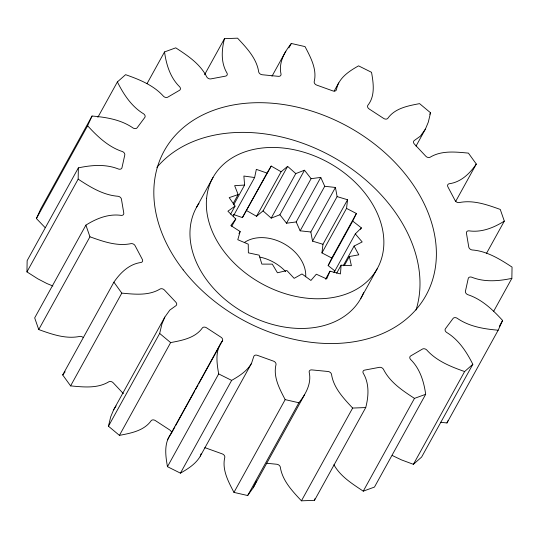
<?xml version="1.0" encoding="UTF-8"?>
<svg xmlns="http://www.w3.org/2000/svg" width="539" height="539" viewBox="0 0 539 539"><rect width="100%" height="100%" fill="white"/><g stroke="black" fill="none" stroke-linecap="round" stroke-linejoin="round"><path stroke-width="0.81" d="M52.869 285.987L46.886 283.534L37.797 278.811L26.95 271.899L27.145 260.647L78.357 167.878C91.583 165.055 105.779 163.883 118.607 169.078A3.274 2.412 28.9 0 0 122.016 167.555L124.745 155.151A3.274 2.412 28.9 0 0 122.454 151.574C108.366 146.972 97.411 136.448 87.614 125.769L92.034 116.033C106.311 117.232 121.127 119.665 133.14 128.046A3.274 2.412 28.9 0 0 137.236 127.649L144.701 117.603A3.274 2.412 28.9 0 0 143.677 113.87C131.523 106.56 123.606 94.332 117.381 81.935L125.594 74.672C139.338 79.516 153.588 85.169 163.526 96.313A3.274 2.412 28.9 0 0 167.898 97.087L179.379 90.384A3.274 2.412 28.9 0 0 179.716 86.86C170.27 77.677 166.275 64.64 164.536 51.926L175.741 47.843C187.626 55.591 200.245 63.919 206.794 77.003A3.274 2.412 28.9 0 0 211.018 78.862L225.383 76.161A3.274 2.412 28.9 0 0 227.054 73.183C220.754 62.76 221.509 50.012 224.48 38.667L237.571 38.175C246.586 47.883 256.672 58.293 258.707 71.983A3.274 2.412 28.9 0 0 262.372 74.759L278.212 76.316A3.274 2.412 28.9 0 0 281.055 74.187C278.393 62.834 284.477 52.02 291.336 43.47L305.04 46.603C310.599 57.296 317.235 69.288 314.183 81.766A3.274 2.412 28.9 0 0 316.925 85.175L332.698 90.848A3.274 2.412 28.9 0 0 336.43 89.77C338.384 78.121 349.063 71.195 358.563 65.852L371.533 72.314C373.453 83.228 375.353 96.05 367.787 105.381A3.274 2.412 28.9 0 0 369.343 109.094L383.499 118.324A3.274 2.412 28.9 0 0 387.757 118.405C394.925 108.157 408.138 105.826 419.571 103.629L430.546 112.786L428.303 122.164L425.392 129.138L416.041 146.076M26.95 271.899L78.162 179.13L78.357 167.878M493.562 311.488L511.855 278.353L512.05 267.101C499.929 259.124 486.926 251.046 472.076 249.948A3.274 2.412 28.9 0 1 468.741 246.882L466.464 233.333A3.274 2.412 28.9 0 1 468.863 230.827C481.502 232.713 493.818 227.734 504.315 221.105L500.266 209.435C487.182 204.759 473.154 199.666 459.073 202.617A3.274 2.412 28.9 0 1 455.024 200.353L447.963 186.986A3.274 2.412 28.9 0 1 449.108 183.752C460.933 182.263 469.887 173.464 476.301 164.051L468.404 153.11C455.637 151.937 441.522 150.26 430.021 157.287A3.274 2.412 28.9 0 1 425.655 156.061L414.498 144.176A3.274 2.412 28.9 0 1 414.282 140.524L420.38 136.158L425.392 129.138M311.097 178.692L304.488 170.23L279.909 214.758L286.519 223.22L311.097 178.692L320.766 177.405L324.727 186.278L335.426 187.457L337.111 196.607L347.554 199.753L346.537 208.384L356.387 213.511L352.728 221.084L361.373 227.876L355.302 233.913L362.188 241.937L354.096 246.06L358.792 254.819L349.339 256.53L351.394 265.707L341.106 265.181L340.466 273.92L329.983 271.184L325.549 279.215M334.935 270.949L328.15 265.612L331.802 258.04L321.951 252.912L322.969 244.282L347.554 199.753M266.623 463.257L276.628 464.241A3.274 2.412 28.9 0 1 280.293 467.017C282.328 480.707 292.414 491.117 301.429 500.825L314.52 500.333L314.837 498.75M314.52 500.333L365.732 407.565C368.703 396.219 369.458 383.472 363.158 373.042A3.274 2.412 28.9 0 1 364.829 370.071L379.193 367.369A3.274 2.412 28.9 0 1 383.418 369.228C389.966 382.313 402.586 390.634 414.471 398.382L425.675 394.305C423.937 381.592 419.942 368.555 410.496 359.372A3.274 2.412 28.9 0 1 410.833 355.848L422.313 349.144A3.274 2.412 28.9 0 1 426.686 349.912C436.624 361.063 450.867 366.715 464.618 371.553L472.831 364.297C466.606 351.9 458.689 339.671 446.535 332.361A3.274 2.412 28.9 0 1 445.51 328.628L452.976 318.583A3.274 2.412 28.9 0 1 457.072 318.185C469.085 326.567 483.901 328.999 498.177 330.198L502.597 320.462C492.801 309.784 481.846 299.26 467.758 294.658A3.274 2.412 28.9 0 1 465.467 291.08L468.196 278.676A3.274 2.412 28.9 0 1 471.605 277.154C484.433 282.342 498.629 281.176 511.855 278.353M233.266 216.22L254.624 177.533L256.342 169.367L266.994 173.073L271.232 166.079L281.129 171.759L287.624 166.369L295.783 173.585L304.488 170.23M365.732 407.565L352.641 408.057C343.626 398.348 333.54 387.939 331.505 374.241A3.274 2.412 28.9 0 0 327.84 371.472L312 369.916A3.274 2.412 28.9 0 0 309.157 372.045C311.818 383.391 305.734 394.211 298.875 402.761L285.171 399.628C279.613 388.936 272.977 376.943 276.029 364.465A3.274 2.412 28.9 0 0 273.286 361.056L257.514 355.383A3.274 2.412 28.9 0 0 253.781 356.461L251.531 363.333L200.319 456.102C195.886 463.89 188.017 468.822 180.437 473.148L167.467 466.686C165.547 455.772 163.647 442.95 171.213 433.619A3.274 2.412 28.9 0 0 169.657 429.906L155.501 420.676A3.274 2.412 28.9 0 0 151.243 420.595C144.075 430.843 130.862 433.174 119.429 435.371L108.454 426.214L110.697 416.836L113.608 409.862L164.819 317.094L169.832 310.073L175.93 305.707A3.274 2.412 28.9 0 0 175.714 302.056L164.557 290.171A3.274 2.412 28.9 0 0 160.191 288.944C148.69 295.972 134.575 294.294 121.807 293.122L113.911 282.173C120.325 272.768 129.279 263.962 141.103 262.48A3.274 2.412 28.9 0 0 142.249 259.246L135.188 245.872A3.274 2.412 28.9 0 0 131.139 243.615C117.057 246.566 103.03 241.465 89.946 236.796L85.896 225.127C96.393 218.497 108.71 213.518 121.349 215.405A3.274 2.412 28.9 0 0 123.748 212.898L121.47 199.349A3.274 2.412 28.9 0 0 118.135 196.284C103.286 195.185 90.282 187.107 78.162 179.13M108.454 426.214L159.665 333.446L161.909 324.067L164.819 317.094M254.624 177.533L243.884 176.037L244.598 185.059L234.647 185.659L238.13 194.579L229.203 197.638L235.044 206.1L227.909 211.214L235.792 218.996L230.833 225.545L240.151 231.548L237.793 239.714L248.25 244.167L248.358 252.845L259.144 255.156L261.86 264.11L272.303 264.13L277.45 272.795L286.889 270.531L294.153 278.353L301.995 273.947L310.915 280.448L316.326 274.203L326.681 278.939L329.983 271.184M119.429 435.371L170.641 342.595C182.074 340.405 195.286 338.074 202.455 327.827A3.274 2.412 28.9 0 1 206.713 327.907L220.869 337.138A3.274 2.412 28.9 0 1 222.425 340.85C214.859 350.182 216.759 362.996 218.679 373.918L167.467 466.686M200.319 456.102L201.067 453.811M45.013 227.505L36.403 218.538L40.823 208.802L92.034 116.033M440.525 422.253L446.966 422.967L447.983 420.716M204.699 447.842A3.274 2.412 28.9 0 1 206.302 448.152L222.075 453.825A3.274 2.412 28.9 0 1 224.817 457.234C221.765 469.712 228.401 481.704 233.96 492.397L247.664 495.53L253.195 487.788L256.524 481.024M36.403 218.538L87.614 125.769M97.869 117.28L117.381 81.935M147.059 83.585L164.536 51.926M85.896 225.127L34.685 317.895L38.734 329.565C51.818 334.241 65.846 339.334 79.927 336.383A3.274 2.412 28.9 0 1 82.999 337.387M38.734 329.565L89.946 236.796M204.564 74.746L224.48 38.667M123.384 393.632L113.345 382.939A3.274 2.412 28.9 0 0 108.979 381.713C97.478 388.74 83.363 387.063 70.596 385.89L62.699 374.949L113.911 282.173M70.596 385.89L121.807 293.122M196.661 207.091L213.046 177.405M271.986 76.242L285.805 51.212M288.897 47.883L291.336 43.47M233.293 203.338L238.13 194.579M233.717 204.773L244.598 185.059M230.611 214.124L235.044 206.1M231.763 226.292L235.792 218.996M233.279 214.428L242.409 217.601L266.994 173.073M242.409 217.601L271.232 166.079M238.945 233.737L240.151 231.548M246.653 210.608L256.551 216.287L281.129 171.759M256.551 216.287L263.045 210.897L287.624 166.369M334.214 90.997L338.681 82.898M263.045 210.897L271.205 218.12L295.783 173.585M167.541 439.784L218.753 347.015M171.213 433.619L174.872 426.989M175.68 425.52L194.788 390.916M195.596 389.441L198.035 385.021M198.851 383.552L222.425 340.85M335.426 187.457L310.841 231.992L300.149 230.813L296.18 221.94L320.766 177.405M300.149 230.813L324.727 186.278M180.437 473.148L231.649 380.379C239.228 376.047 247.098 371.115 251.531 363.333M322.969 244.282L312.526 241.135L337.111 196.607M321.951 252.912L346.537 208.384M331.802 258.04L356.387 213.511M328.15 265.612L352.728 221.084M333.944 272.599L355.302 233.913M360.564 229.338L361.373 227.876M336.673 273.212L341.106 265.181M343.215 265.767L354.096 246.06M344.509 265.289L349.339 256.53M429.731 114.255L430.546 112.786M233.96 492.397L285.171 399.628M247.664 495.53L298.875 402.761M253.195 487.788L304.407 395.02M360.773 298.512L377.165 268.826M455.57 201.606L476.301 164.051M301.429 500.825L352.641 408.057M486.434 253.498L504.315 221.105M333.904 464.746C340.432 476.516 352.391 483.867 363.259 491.157L414.471 398.382M425.675 394.305L374.464 487.074L363.259 491.157M392.21 455.475L401.44 459.882L413.406 464.328L464.618 371.553M472.831 364.297L421.619 457.065L413.406 464.328M499.343 326.351L502.597 320.462M446.966 422.967L498.177 330.198M113.608 409.862L116.06 405.948M62.699 374.949L65.131 371.802M271.205 218.12L279.909 214.758M286.519 223.22L296.18 221.94M218.679 373.918L231.649 380.379M159.665 333.446L170.641 342.595M310.841 231.992L312.526 241.135M363.596 292.637A93.934 69.14 28.9 0 1 352.978 309.002L352.466 309.527A93.934 69.14 28.9 0 1 272.815 324.525L271.885 324.269A93.934 69.14 28.9 0 1 230.099 303.464L229.324 302.871A93.934 69.14 28.9 0 1 190.152 228.711L190.22 227.957A93.934 69.14 28.9 0 1 198.945 203.392M156.876 167.393A149.505 110.05 28.9 0 1 331.674 156.33A149.505 110.05 28.9 0 1 416.027 310.019M259.886 257.083A37.272 27.435 28.9 0 1 285.683 271.602M244.578 242.375A37.272 27.435 28.9 0 1 284.147 243.83A37.272 27.435 28.9 0 1 305.701 276.776M206.605 198.271L206.538 199.019A93.934 69.14 28.9 0 0 245.71 273.185L246.485 273.778A93.934 69.14 28.9 0 0 288.271 294.584L289.2 294.84A93.934 69.14 28.9 0 0 368.851 279.842L369.37 279.317A93.934 69.14 28.9 0 0 383.606 247.96L383.674 247.206A93.934 69.14 28.9 0 0 344.502 173.046L343.727 172.453A93.934 69.14 28.9 0 0 301.934 151.648L301.011 151.392A93.934 69.14 28.9 0 0 221.354 166.389L220.842 166.915A93.934 69.14 28.9 0 0 206.605 198.271M183.145 269.844A149.505 110.05 28.9 0 0 425.716 295.871A149.505 110.05 28.9 0 0 276.453 103.629A149.505 110.05 28.9 0 0 183.145 269.844"/></g></svg>
